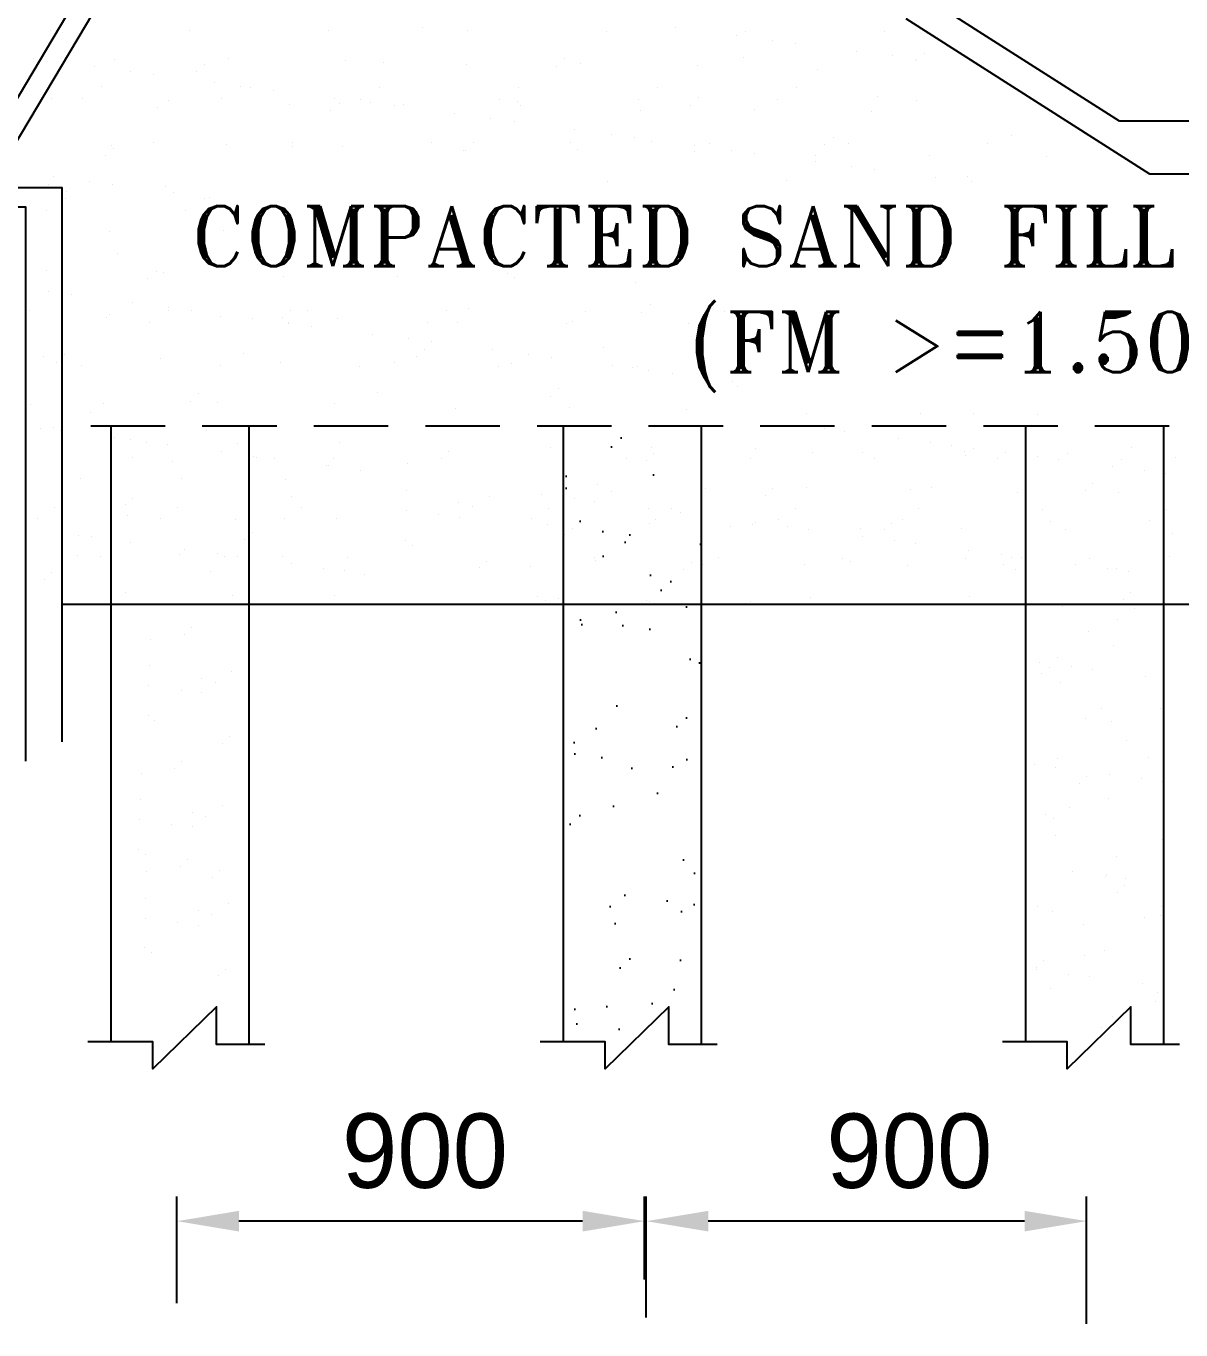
# Model space of a CAD drawing. Extents: x -1206532 to 786809, y -4288605 to 172932.
# Drawn here: x 430381 to 435039, y -4246731 to -4241471 of the extents above; entities that cross this region are included whole.
import ezdxf

# ---------------------------------------------------------------- set-up
doc = ezdxf.new("R2010")
doc.units = 0
doc.header["$LTSCALE"] = 300
doc.header["$MEASUREMENT"] = 0
doc.linetypes.add('DASHED', pattern=[0.75, 0.5, -0.25])
doc.layers.get('DEFPOINTS').update_dxf_attribs({"linetype": 'CONTINUOUS'})
doc.layers.add('LINE', color=7, linetype='CONTINUOUS')
doc.styles.add('BIG', font='ROMANT.SHX')
doc.dimstyles.new('3', dxfattribs={"dimtxt": 225, "dimasz": 350, "dimexe": 100, "dimexo": 25, "dimgap": 9, "dimtad": 0, "dimdec": 0, "dimzin": 0, "dimdsep": 46, "dimtxsty": 'Standard', "dimcen": 0, "dimclrd": 5, "dimclre": 6, "dimclrt": 1, "dimadec": 0, "dimazin": 0, "dimtfac": 1, "dimtdec": 0, "dimtofl": 0, "dimtmove": 2, "dimatfit": 3, "dimfxl": 1, "dimtolj": 1, "dimtzin": 0, "dimarcsym": 0})

# ---------------------------------------------------------------- blocks, each defined once
blk = doc.blocks.new('*D140')
at = {"layer": 'DEFPOINTS', "color": 0, "lineweight": 30}
for p in [(432882.5, -4246292.6), (432882.5, -4246706.9), (434658, -4246731.4)]:
    blk.add_point(p, dxfattribs=at)
at = {"layer": 'LINE', "color": 0, "lineweight": -2}
for p, q in [((432882.5, -4246681.9), (432882.5, -4246192.6)), ((434658, -4246706.4), (434658, -4246192.6)), ((434408, -4246292.6), (433132.5, -4246292.6))]:
    blk.add_line(p, q, dxfattribs=at)
at = {"layer": 'LINE', "color": 0, "lineweight": 30}
for points in [[(433132.5, -4246251), (433132.5, -4246334.3), (432882.5, -4246292.6)], [(434408, -4246251), (434408, -4246334.3), (434658, -4246292.6)]]:
    blk.add_solid(points, dxfattribs=at)
at = {"layer": 'LINE', "color": 0, "insert": (433943.5, -4246010.6), "char_height": 300, "attachment_point": 5}
blk.add_mtext('\\A1;900', dxfattribs=at)
blk = doc.blocks.new('*D142')
at = {"layer": 'DEFPOINTS', "color": 0, "lineweight": 30}
for p in [(430989.7, -4246292.6), (432875.6, -4246553.1), (430989.7, -4246648.1)]:
    blk.add_point(p, dxfattribs=at)
at = {"layer": 'LINE', "color": 0, "lineweight": -2}
for p, q in [((430989.7, -4246623.1), (430989.7, -4246192.6)), ((432875.6, -4246528.1), (432875.6, -4246192.6)), ((432625.6, -4246292.6), (431239.7, -4246292.6))]:
    blk.add_line(p, q, dxfattribs=at)
at = {"layer": 'LINE', "color": 0, "lineweight": 30}
for points in [[(431239.7, -4246251), (431239.7, -4246334.3), (430989.7, -4246292.6)], [(432625.6, -4246251), (432625.6, -4246334.3), (432875.6, -4246292.6)]]:
    blk.add_solid(points, dxfattribs=at)
at = {"layer": 'LINE', "color": 0, "insert": (431989.9, -4246010.4), "char_height": 300, "attachment_point": 5}
blk.add_mtext('\\A1;900', dxfattribs=at)

msp = doc.modelspace()

# ---------------------------------------------------------------- hatches: boundary and pattern name
at = {"layer": 'LINE'}
h = msp.add_hatch(dxfattribs=at)
h.set_pattern_fill('AR-SAND', color=256, scale=210, style=0)
h.set_pattern_definition([(142.5, (415391.13, -4002536.6), (13.2286, 404.633), [0, -319.2, 0, -357, 0, -341.25]), (172.5, (415391.13, -4002536.6), (-371.6531, 592.6507), [0, -172.2, 0, -287.7, 0, -110.25]), (212.5, (415649.43, -4002536.6), (-653.9698, 1.1884), [0, -105, 0, -378, 0, -493.5]), (222.5, (415649.43, -4002536.6), (-631.2866, 184.3119), [0, -52.5, 0, -247.8, 0, -283.5])])
h.paths.add_polyline_path([(432547.894, -4243110.022), (433104.185, -4243110.022), (433104.185, -4243830.022), (432547.894, -4243830.022)])
h = msp.add_hatch(dxfattribs=at)
h.set_pattern_fill('AR-SAND', color=256, scale=210, style=0)
h.set_pattern_definition([(142.5, (825934.24, -3851971.6), (13.2286, 404.633), [0, -319.2, 0, -357, 0, -341.25]), (172.5, (825934.24, -3851971.6), (-371.6531, 592.65067), [0, -172.2, 0, -287.7, 0, -110.25]), (212.5, (826192.54, -3851971.6), (-653.9698, 1.1884), [0, -105, 0, -378, 0, -493.5]), (222.5, (826192.54, -3851971.6), (-631.2866, 184.31187), [0, -52.5, 0, -247.8, 0, -283.5])])
h.paths.add_polyline_path([(433104.185, -4245299.955), (432827.813, -4245569.498), (432547.894, -4245569.498), (432547.894, -4243830.022), (433104.185, -4243830.022)])

# ---------------------------------------------------------------- linework, layer by layer
for p, q in [((434790.942, -4241854.178), (433809.213, -4241228.784)), ((434912.874, -4242068.178), (433930.368, -4241442.288)), ((430480.424, -4241487.18), (430480.424, -4241487.18)), ((430528.24, -4241497.457), (430528.24, -4241497.457)), ((431040.97, -4241488.199), (431040.97, -4241488.199)), ((431601.515, -4241489.217), (431601.515, -4241489.217)), ((431979.38, -4241475.355), (431979.38, -4241475.355)), ((432162.061, -4241490.236), (432162.061, -4241490.236)), ((432722.606, -4241491.255), (432722.606, -4241491.255)), ((432999.99, -4241476.399), (432999.99, -4241476.399)), ((433283.152, -4241492.273), (433283.152, -4241492.273)), ((433843.697, -4241493.292), (433843.697, -4241493.292)), ((433244.48, -4241508.586), (433244.48, -4241508.586)), ((433390.818, -4241527.852), (433390.818, -4241527.852)), ((433484.509, -4241540.187), (433484.509, -4241540.187)), ((430411.435, -4241601.656), (430411.435, -4241601.656)), ((431199.439, -4241602.311), (431199.439, -4241602.311)), ((432553.66, -4241602.935), (432553.66, -4241602.935)), ((433273.921, -4241596.748), (433273.921, -4241596.748)), ((433728.999, -4241572.374), (433728.999, -4241572.374)), ((433875.337, -4241591.64), (433875.337, -4241591.64)), ((434004.799, -4241580.833), (434004.799, -4241580.833)), ((430655.926, -4241633.844), (430655.926, -4241633.844)), ((430738.983, -4241604.519), (430738.983, -4241604.519)), ((430802.263, -4241653.109), (430802.263, -4241653.109)), ((431069.343, -4241655.439), (431069.343, -4241655.439)), ((431102.521, -4241625.037), (431102.521, -4241625.037)), ((431670.606, -4241608.321), (431670.606, -4241608.321)), ((431822.782, -4241618.851), (431822.782, -4241618.851)), ((432520.482, -4241633.337), (432520.482, -4241633.337)), ((432617.223, -4241623.628), (432617.223, -4241623.628)), ((433088.389, -4241629.638), (433088.389, -4241629.638)), ((433574.55, -4241647.153), (433574.55, -4241647.153)), ((433969.028, -4241603.975), (433969.028, -4241603.975)), ((433971.622, -4241611.235), (433971.622, -4241611.235)), ((430895.954, -4241665.444), (430895.954, -4241665.444)), ((431140.445, -4241697.632), (431140.445, -4241697.632)), ((430684.215, -4241715.477), (430684.215, -4241715.477)), ((431244.761, -4241716.495), (431244.761, -4241716.495)), ((431286.782, -4241716.898), (431286.782, -4241716.898)), ((431380.473, -4241729.232), (431380.473, -4241729.232)), ((431624.964, -4241761.42), (431624.964, -4241761.42)), ((431805.306, -4241717.514), (431805.306, -4241717.514)), ((432926.397, -4241719.551), (432926.397, -4241719.551)), ((433094.763, -4241760.917), (433094.763, -4241760.917)), ((433486.943, -4241720.57), (433486.943, -4241720.57)), ((433815.024, -4241754.73), (433815.024, -4241754.73)), ((430484.878, -4241765.067), (430484.878, -4241765.067)), ((430608.31, -4241763.833), (430608.31, -4241763.833)), ((430912.746, -4241798.934), (430912.746, -4241798.934)), ((430956.045, -4241771.076), (430956.045, -4241771.076)), ((431168.855, -4241764.852), (431168.855, -4241764.852)), ((431442.205, -4241788.592), (431442.205, -4241788.592)), ((431610.446, -4241813.421), (431610.446, -4241813.421)), ((431643.624, -4241783.019), (431643.624, -4241783.019)), ((431729.401, -4241765.871), (431729.401, -4241765.871)), ((431771.301, -4241780.686), (431771.301, -4241780.686)), ((431864.993, -4241793.02), (431864.993, -4241793.02)), ((431902.662, -4241786.383), (431902.662, -4241786.383)), ((432850.492, -4241767.908), (432850.492, -4241767.908)), ((432859.989, -4241809.909), (432859.989, -4241809.909)), ((433061.585, -4241791.318), (433061.585, -4241791.318)), ((433320.445, -4241807.7), (433320.445, -4241807.7)), ((433411.037, -4241768.927), (433411.037, -4241768.927)), ((433791.611, -4241813.71), (433791.611, -4241813.71)), ((433971.583, -4241769.945), (433971.583, -4241769.945)), ((432255.82, -4241844.474), (432255.82, -4241844.474)), ((432349.512, -4241856.809), (432349.512, -4241856.809)), ((436866.768, -4241854.178), (434790.942, -4241854.178)), ((432594.002, -4241888.996), (432594.002, -4241888.996)), ((432740.339, -4241908.262), (432740.339, -4241908.262)), ((433635.865, -4241918.898), (433635.865, -4241918.898)), ((434356.127, -4241912.712), (434356.127, -4241912.712)), ((430727.644, -4241951.348), (430727.644, -4241951.348)), ((430733.587, -4241963.103), (430733.587, -4241963.103)), ((430895.596, -4241938.937), (430895.596, -4241938.937)), ((431188.1, -4241949.139), (431188.1, -4241949.139)), ((431453.848, -4241956.916), (431453.848, -4241956.916)), ((431456.142, -4241939.956), (431456.142, -4241939.956)), ((431659.267, -4241955.149), (431659.267, -4241955.149)), ((432016.688, -4241940.974), (432016.688, -4241940.974)), ((432151.549, -4241971.402), (432151.549, -4241971.402)), ((432184.726, -4241941.001), (432184.726, -4241941.001)), ((432577.233, -4241941.993), (432577.233, -4241941.993)), ((432605.884, -4241970.456), (432605.884, -4241970.456)), ((432834.031, -4241920.597), (432834.031, -4241920.597)), ((432904.987, -4241934.814), (432904.987, -4241934.814)), ((433078.521, -4241952.784), (433078.521, -4241952.784)), ((433137.779, -4241943.012), (433137.779, -4241943.012)), ((433602.688, -4241949.3), (433602.688, -4241949.3)), ((433698.324, -4241944.03), (433698.324, -4241944.03)), ((434258.87, -4241945.049), (434258.87, -4241945.049)), ((430700.41, -4241993.504), (430700.41, -4241993.504)), ((432145.428, -4241972.664), (432145.428, -4241972.664)), ((433077.05, -4241976.466), (433077.05, -4241976.466)), ((433224.858, -4241972.05), (433224.858, -4241972.05)), ((433318.55, -4241984.385), (433318.55, -4241984.385)), ((433563.04, -4242016.573), (433563.04, -4242016.573)), ((433563.211, -4241993.981), (433563.211, -4241993.981)), ((434023.667, -4241991.773), (434023.667, -4241991.773)), ((434494.833, -4241997.783), (434494.833, -4241997.783)), ((433709.377, -4242035.838), (433709.377, -4242035.838)), ((433803.069, -4242048.173), (433803.069, -4242048.173)), ((434176.968, -4242076.88), (434176.968, -4242076.88)), ((434897.229, -4242070.693), (434897.229, -4242070.693)), ((436866.768, -4242068.178), (434912.874, -4242068.178)), ((430473.539, -4242111.895), (430473.539, -4242111.895)), ((430489.966, -4242078.042), (430489.966, -4242078.042)), ((430636.304, -4242097.308), (430636.304, -4242097.308)), ((430729.995, -4242109.642), (430729.995, -4242109.642)), ((430944.706, -4242117.905), (430944.706, -4242117.905)), ((432725.829, -4242098.982), (432725.829, -4242098.982)), ((433446.09, -4242092.795), (433446.09, -4242092.795)), ((434047.559, -4242080.361), (434047.559, -4242080.361)), ((434193.897, -4242099.626), (434193.897, -4242099.626)), ((430538.842, -4242166.215), (430538.842, -4242166.215)), ((430543.812, -4242137), (430543.812, -4242137)), ((430974.485, -4242141.83), (430974.485, -4242141.83)), ((431099.387, -4242167.234), (431099.387, -4242167.234)), ((431120.823, -4242161.096), (431120.823, -4242161.096)), ((430462.937, -4242214.572), (430462.937, -4242214.572)), ((431023.482, -4242215.591), (431023.482, -4242215.591)), ((430716.306, -4242298.176), (430716.306, -4242298.176)), ((431084.915, -4242294.981), (431084.915, -4242294.981)), ((431176.762, -4242295.967), (431176.762, -4242295.967)), ((430750.223, -4242389.676), (430750.223, -4242389.676)), ((430462.201, -4242458.723), (430462.201, -4242458.723)), ((430872.579, -4242489.551), (430872.579, -4242489.551)), ((430905.756, -4242459.15), (430905.756, -4242459.15)), ((430933.367, -4242464.733), (430933.367, -4242464.733)), ((431419.528, -4242482.248), (431419.528, -4242482.248)), ((431879.984, -4242480.04), (431879.984, -4242480.04)), ((432323.718, -4242467.449), (432323.718, -4242467.449)), ((432351.15, -4242486.05), (432351.15, -4242486.05)), ((430470.344, -4242541.506), (430470.344, -4242541.506)), ((432837.311, -4242503.565), (432837.311, -4242503.565)), ((430564.036, -4242553.84), (430564.036, -4242553.84)), ((430808.526, -4242586.028), (430808.526, -4242586.028)), ((432897.998, -4242595.029), (432897.998, -4242595.029)), ((430393.469, -4242616.953), (430393.469, -4242616.953)), ((430704.967, -4242645.004), (430704.967, -4242645.004)), ((430715.981, -4242633.047), (430715.981, -4242633.047)), ((430954.014, -4242617.972), (430954.014, -4242617.972)), ((430954.863, -4242605.294), (430954.863, -4242605.294)), ((431048.555, -4242617.629), (431048.555, -4242617.629)), ((431165.423, -4242642.796), (431165.423, -4242642.796)), ((431293.045, -4242649.816), (431293.045, -4242649.816)), ((431413.682, -4242647.533), (431413.682, -4242647.533)), ((431446.859, -4242617.131), (431446.859, -4242617.131)), ((431514.56, -4242618.991), (431514.56, -4242618.991)), ((431636.589, -4242648.806), (431636.589, -4242648.806)), ((432075.105, -4242620.009), (432075.105, -4242620.009)), ((432167.12, -4242610.944), (432167.12, -4242610.944)), ((432635.651, -4242621.028), (432635.651, -4242621.028)), ((432864.821, -4242625.431), (432864.821, -4242625.431)), ((433196.196, -4242622.046), (433196.196, -4242622.046)), ((430878.109, -4242666.329), (430878.109, -4242666.329)), ((431438.655, -4242667.348), (431438.655, -4242667.348)), ((431439.382, -4242669.082), (431439.382, -4242669.082)), ((431533.074, -4242681.417), (431533.074, -4242681.417)), ((431999.2, -4242668.366), (431999.2, -4242668.366)), ((432122.75, -4242666.321), (432122.75, -4242666.321)), ((432559.746, -4242669.385), (432559.746, -4242669.385)), ((432583.206, -4242664.113), (432583.206, -4242664.113)), ((433054.373, -4242670.122), (433054.373, -4242670.122)), ((433120.291, -4242670.403), (433120.291, -4242670.403)), ((431777.564, -4242713.604), (431777.564, -4242713.604)), ((431923.902, -4242732.87), (431923.902, -4242732.87)), ((432017.593, -4242745.205), (432017.593, -4242745.205)), ((430450.862, -4242805.551), (430450.862, -4242805.551)), ((430536.823, -4242797.215), (430536.823, -4242797.215)), ((430922.028, -4242811.561), (430922.028, -4242811.561)), ((431257.084, -4242791.028), (431257.084, -4242791.028)), ((431954.784, -4242805.514), (431954.784, -4242805.514)), ((431987.962, -4242775.113), (431987.962, -4242775.113)), ((432262.083, -4242777.393), (432262.083, -4242777.393)), ((432408.421, -4242796.658), (432408.421, -4242796.658)), ((432502.112, -4242808.993), (432502.112, -4242808.993)), ((432708.223, -4242768.926), (432708.223, -4242768.926)), ((430503.645, -4242827.617), (430503.645, -4242827.617)), ((430604.85, -4242840.414), (430604.85, -4242840.414)), ((431165.396, -4242841.433), (431165.396, -4242841.433)), ((431408.189, -4242829.077), (431408.189, -4242829.077)), ((431725.941, -4242842.451), (431725.941, -4242842.451)), ((431868.645, -4242826.868), (431868.645, -4242826.868)), ((432286.487, -4242843.47), (432286.487, -4242843.47)), ((432339.811, -4242832.878), (432339.811, -4242832.878)), ((432746.602, -4242841.181), (432746.602, -4242841.181)), ((432825.972, -4242850.394), (432825.972, -4242850.394)), ((432847.032, -4242844.488), (432847.032, -4242844.488)), ((432892.94, -4242860.446), (432892.94, -4242860.446)), ((432986.631, -4242872.781), (432986.631, -4242872.781)), ((433231.122, -4242904.969), (433231.122, -4242904.969)), ((431077.926, -4242955.197), (431077.926, -4242955.197)), ((431798.187, -4242949.01), (431798.187, -4242949.01)), ((432495.887, -4242963.496), (432495.887, -4242963.496)), ((432529.065, -4242933.095), (432529.065, -4242933.095)), ((433249.326, -4242926.908), (433249.326, -4242926.908)), ((430398.076, -4242998.039), (430398.076, -4242998.039)), ((430693.628, -4242991.832), (430693.628, -4242991.832)), ((431044.748, -4242985.598), (431044.748, -4242985.598)), ((431154.084, -4242989.624), (431154.084, -4242989.624)), ((431625.25, -4242995.634), (431625.25, -4242995.634)), ((432111.411, -4243013.149), (432111.411, -4243013.149)), ((432571.867, -4243010.941), (432571.867, -4243010.941)), ((433043.034, -4243016.951), (433043.034, -4243016.951)), ((430642.567, -4243030.226), (430642.567, -4243030.226)), ((433529.195, -4243034.466), (433529.195, -4243034.466)), ((433989.651, -4243032.258), (433989.651, -4243032.258)), ((434200.16, -4243032.545), (434200.16, -4243032.545)), ((434460.817, -4243038.268), (434460.817, -4243038.268)), ((430437.589, -4243092.632), (430437.589, -4243092.632)), ((430490.331, -4243089.047), (430490.331, -4243089.047)), ((430520.87, -4243103.596), (430520.87, -4243103.596)), ((430723.464, -4243084.822), (430723.464, -4245569.498)), ((431110.509, -4243101.923), (431110.509, -4243101.923)), ((431279.756, -4243084.822), (431279.756, -4245580.235)), ((432547.894, -4243084.822), (432547.894, -4245569.498)), ((433104.185, -4243084.822), (433104.185, -4245580.235)), ((433599.893, -4243094.693), (433599.893, -4243094.693)), ((433683.175, -4243105.657), (433683.175, -4243105.657)), ((434411.62, -4243084.822), (434411.62, -4245569.498)), ((434967.911, -4243084.822), (434967.911, -4245580.235)), ((430383.106, -4243132.353), (430383.106, -4243132.353)), ((430738.195, -4243132.207), (430738.195, -4243132.207)), ((430801.921, -4243137.695), (430801.921, -4243137.695)), ((430868.272, -4243149.332), (430868.272, -4243149.332)), ((430951.554, -4243160.297), (430951.554, -4243160.297)), ((431234.064, -4243153.264), (431234.064, -4243153.264)), ((431643.358, -4243151.301), (431643.358, -4243151.301)), ((432494.315, -4243172.213), (432494.315, -4243172.213)), ((432903.61, -4243170.25), (432903.61, -4243170.25)), ((433322.424, -4243175.592), (433322.424, -4243175.592)), ((433900.499, -4243134.269), (433900.499, -4243134.269)), ((434030.577, -4243151.394), (434030.577, -4243151.394)), ((434113.858, -4243162.358), (434113.858, -4243162.358)), ((434200.784, -4243176.035), (434200.784, -4243176.035)), ((434841.016, -4243170.536), (434841.016, -4243170.536)), ((430811.589, -4243210.994), (430811.589, -4243210.994)), ((430971.312, -4243229.475), (430971.312, -4243229.475)), ((431168.878, -4243188.908), (431168.878, -4243188.908)), ((431298.956, -4243206.033), (431298.956, -4243206.033)), ((431309.852, -4243211.9), (431309.852, -4243211.9)), ((431382.237, -4243216.997), (431382.237, -4243216.997)), ((431620.981, -4243215.328), (431620.981, -4243215.328)), ((432055.636, -4243216.291), (432055.636, -4243216.291)), ((432085.127, -4243189.267), (432085.127, -4243189.267)), ((432804.64, -4243214.616), (432804.64, -4243214.616)), ((432881.391, -4243222.705), (432881.391, -4243222.705)), ((432910.882, -4243195.682), (432910.882, -4243195.682)), ((433302.902, -4243215.522), (433302.902, -4243215.522)), ((433551.114, -4243190.182), (433551.114, -4243190.182)), ((433754.567, -4243191.161), (433754.567, -4243191.161)), ((433801.165, -4243216.427), (433801.165, -4243216.427)), ((434163.862, -4243189.198), (434163.862, -4243189.198)), ((434171.293, -4243203.059), (434171.293, -4243203.059)), ((434299.428, -4243217.333), (434299.428, -4243217.333)), ((434331.183, -4243190.969), (434331.183, -4243190.969)), ((434461.261, -4243208.094), (434461.261, -4243208.094)), ((434544.542, -4243219.058), (434544.542, -4243219.058)), ((434582.676, -4243194.54), (434582.676, -4243194.54)), ((434797.691, -4243218.238), (434797.691, -4243218.238)), ((435014.819, -4243210.109), (435014.819, -4243210.109)), ((431591.49, -4243242.352), (431591.49, -4243242.352)), ((431599.562, -4243245.608), (431599.562, -4243245.608)), ((431729.639, -4243262.734), (431729.639, -4243262.734)), ((431920.803, -4243236.66), (431920.803, -4243236.66)), ((434761.867, -4243247.67), (434761.867, -4243247.67)), ((434891.944, -4243264.795), (434891.944, -4243264.795)), ((434975.226, -4243275.759), (434975.226, -4243275.759)), ((430598.898, -4243297.936), (430598.898, -4243297.936)), ((431008.192, -4243295.973), (431008.192, -4243295.973)), ((431427.007, -4243301.315), (431427.007, -4243301.315)), ((432687.259, -4243320.263), (432687.259, -4243320.263)), ((433119.402, -4243335.833), (433119.402, -4243335.833)), ((433391.863, -4243336.11), (433391.863, -4243336.11)), ((433528.696, -4243333.87), (433528.696, -4243333.87)), ((433947.511, -4243339.212), (433947.511, -4243339.212)), ((434032.095, -4243330.61), (434032.095, -4243330.61)), ((434681.764, -4243316.463), (434681.764, -4243316.463)), ((430812.06, -4243375.402), (430812.06, -4243375.402)), ((431452.292, -4243369.903), (431452.292, -4243369.903)), ((431916.438, -4243343.842), (431916.438, -4243343.842)), ((432248.521, -4243367.312), (432248.521, -4243367.312)), ((432460.929, -4243359.01), (432460.929, -4243359.01)), ((432591.007, -4243376.135), (432591.007, -4243376.135)), ((432674.288, -4243387.099), (432674.288, -4243387.099)), ((432742.193, -4243350.257), (432742.193, -4243350.257)), ((433362.371, -4243363.133), (433362.371, -4243363.133)), ((434379.654, -4243354.781), (434379.654, -4243354.781)), ((434652.273, -4243343.487), (434652.273, -4243343.487)), ((434788.948, -4243352.818), (434788.948, -4243352.818)), ((430494.474, -4243413.019), (430494.474, -4243413.019)), ((430782.569, -4243402.426), (430782.569, -4243402.426)), ((430992.736, -4243413.925), (430992.736, -4243413.925)), ((431490.999, -4243414.83), (431490.999, -4243414.83)), ((431914.039, -4243424.642), (431914.039, -4243424.642)), ((432044.116, -4243441.767), (432044.116, -4243441.767)), ((432127.074, -4243394.938), (432127.074, -4243394.938)), ((432181.05, -4243410.296), (432181.05, -4243410.296)), ((432487.525, -4243416.641), (432487.525, -4243416.641)), ((432891.613, -4243415.71), (432891.613, -4243415.71)), ((432985.787, -4243417.546), (432985.787, -4243417.546)), ((433021.69, -4243432.835), (433021.69, -4243432.835)), ((433104.972, -4243443.799), (433104.972, -4243443.799)), ((433484.05, -4243418.452), (433484.05, -4243418.452)), ((433982.313, -4243419.357), (433982.313, -4243419.357)), ((434480.575, -4243420.263), (434480.575, -4243420.263)), ((434978.838, -4243421.168), (434978.838, -4243421.168)), ((430427.002, -4243456.003), (430427.002, -4243456.003)), ((430791.842, -4243445.987), (430791.842, -4243445.987)), ((430925.265, -4243456.909), (430925.265, -4243456.909)), ((431223.985, -4243461.556), (431223.985, -4243461.556)), ((431423.528, -4243457.814), (431423.528, -4243457.814)), ((431633.279, -4243459.593), (431633.279, -4243459.593)), ((432127.398, -4243452.732), (432127.398, -4243452.732)), ((432420.053, -4243459.625), (432420.053, -4243459.625)), ((432484.236, -4243480.504), (432484.236, -4243480.504)), ((432582.941, -4243496.184), (432582.941, -4243496.184)), ((432893.531, -4243478.541), (432893.531, -4243478.541)), ((432918.316, -4243460.53), (432918.316, -4243460.53)), ((433223.173, -4243490.685), (433223.173, -4243490.685)), ((433312.345, -4243483.883), (433312.345, -4243483.883)), ((433322.296, -4243472.411), (433322.296, -4243472.411)), ((433416.579, -4243461.436), (433416.579, -4243461.436)), ((433452.374, -4243489.536), (433452.374, -4243489.536)), ((433872.843, -4243476.538), (433872.843, -4243476.538)), ((433914.841, -4243462.341), (433914.841, -4243462.341)), ((434413.104, -4243463.247), (434413.104, -4243463.247)), ((434513.075, -4243471.038), (434513.075, -4243471.038)), ((434911.367, -4243464.152), (434911.367, -4243464.152)), ((430590.675, -4243527.05), (430590.675, -4243527.05)), ((430643.371, -4243529.977), (430643.371, -4243529.977)), ((430720.753, -4243544.175), (430720.753, -4243544.175)), ((431263.549, -4243542.854), (431263.549, -4243542.854)), ((431293.04, -4243515.83), (431293.04, -4243515.83)), ((431910.724, -4243544.951), (431910.724, -4243544.951)), ((432553.45, -4243523.208), (432553.45, -4243523.208)), ((433535.655, -4243500.5), (433535.655, -4243500.5)), ((433744.488, -4243499.453), (433744.488, -4243499.453)), ((433752.98, -4243529.111), (433752.98, -4243529.111)), ((433843.352, -4243503.561), (433843.352, -4243503.561)), ((433883.058, -4243546.236), (433883.058, -4243546.236)), ((434153.783, -4243497.49), (434153.783, -4243497.49)), ((434572.597, -4243502.832), (434572.597, -4243502.832)), ((435004.74, -4243518.401), (435004.74, -4243518.401)), ((430804.034, -4243555.139), (430804.034, -4243555.139)), ((431021.359, -4243583.751), (431021.359, -4243583.751)), ((431151.436, -4243600.876), (431151.436, -4243600.876)), ((431938.153, -4243565.038), (431938.153, -4243565.038)), ((433966.339, -4243557.201), (433966.339, -4243557.201)), ((434183.664, -4243585.812), (434183.664, -4243585.812)), ((430588.819, -4243606.228), (430588.819, -4243606.228)), ((430682.368, -4243611.651), (430682.368, -4243611.651)), ((430998.114, -4243604.265), (430998.114, -4243604.265)), ((431180.631, -4243612.556), (431180.631, -4243612.556)), ((431234.718, -4243611.84), (431234.718, -4243611.84)), ((431416.928, -4243609.607), (431416.928, -4243609.607)), ((431452.043, -4243640.451), (431452.043, -4243640.451)), ((431678.894, -4243613.462), (431678.894, -4243613.462)), ((432238.166, -4243630.198), (432238.166, -4243630.198)), ((432414.252, -4243650.759), (432414.252, -4243650.759)), ((432675.419, -4243615.273), (432675.419, -4243615.273)), ((432677.18, -4243628.555), (432677.18, -4243628.555)), ((433063.922, -4243636.612), (433063.922, -4243636.612)), ((433109.323, -4243644.125), (433109.323, -4243644.125)), ((433173.682, -4243616.178), (433173.682, -4243616.178)), ((433518.617, -4243642.161), (433518.617, -4243642.161)), ((433671.945, -4243617.084), (433671.945, -4243617.084)), ((433704.154, -4243631.113), (433704.154, -4243631.113)), ((433937.432, -4243647.504), (433937.432, -4243647.504)), ((434170.207, -4243617.989), (434170.207, -4243617.989)), ((434313.741, -4243602.937), (434313.741, -4243602.937)), ((434324.332, -4243643.989), (434324.332, -4243643.989)), ((434353.823, -4243616.966), (434353.823, -4243616.966)), ((434397.023, -4243613.901), (434397.023, -4243613.901)), ((434614.347, -4243642.513), (434614.347, -4243642.513)), ((434668.47, -4243618.894), (434668.47, -4243618.894)), ((434994.055, -4243611.466), (434994.055, -4243611.466)), ((430454.628, -4243702.929), (430454.628, -4243702.929)), ((430484.119, -4243675.905), (430484.119, -4243675.905)), ((431124.351, -4243670.406), (431124.351, -4243670.406)), ((431582.12, -4243657.576), (431582.12, -4243657.576)), ((431665.401, -4243668.541), (431665.401, -4243668.541)), ((431744.529, -4243683.282), (431744.529, -4243683.282)), ((432208.675, -4243657.221), (432208.675, -4243657.221)), ((433034.43, -4243663.636), (433034.43, -4243663.636)), ((434369.575, -4243663.073), (434369.575, -4243663.073)), ((434744.425, -4243659.638), (434744.425, -4243659.638)), ((434778.869, -4243661.11), (434778.869, -4243661.11)), ((434827.706, -4243670.602), (434827.706, -4243670.602)), ((430781.763, -4243754.279), (430781.763, -4243754.279)), ((434834.803, -4243757.394), (434834.803, -4243757.394)), ((435551.052, -4243804.822), (430525.426, -4243804.822)), ((431213.906, -4243769.848), (431213.906, -4243769.848)), ((431623.2, -4243767.885), (431623.2, -4243767.885)), ((432443.487, -4243770.977), (432443.487, -4243770.977)), ((432474.157, -4243788.796), (432474.157, -4243788.796)), ((432526.769, -4243781.942), (432526.769, -4243781.942)), ((432883.452, -4243786.833), (432883.452, -4243786.833)), ((432895.233, -4243791.187), (432895.233, -4243791.187)), ((433302.266, -4243792.175), (433302.266, -4243792.175)), ((433515.411, -4243804.064), (433515.411, -4243804.064)), ((433544.902, -4243777.04), (433544.902, -4243777.04)), ((434185.134, -4243771.541), (434185.134, -4243771.541)), ((434562.518, -4243811.124), (434562.518, -4243811.124)), ((434805.312, -4243784.418), (434805.312, -4243784.418)), ((434782.146, -4243864.808), (434782.146, -4243864.808)), ((434849.617, -4243821.825), (434849.617, -4243821.825)), ((431047.953, -4243897.737), (431047.953, -4243897.737)), ((434666.114, -4243911.969), (434666.114, -4243911.969)), ((430883.628, -4243945.129), (430883.628, -4243945.129)), ((431018.461, -4243924.76), (431018.461, -4243924.76)), ((434768.79, -4243969.402), (434768.79, -4243969.402)), ((434539.249, -4244019.551), (434539.249, -4244019.551)), ((430879.264, -4244052.312), (430879.264, -4244052.312)), ((431211.347, -4244075.782), (431211.347, -4244075.782)), ((434466.828, -4244037.355), (434466.828, -4244037.355)), ((434506.862, -4244057.896), (434506.862, -4244057.896)), ((434596.906, -4244054.48), (434596.906, -4244054.48)), ((434680.187, -4244065.445), (434680.187, -4244065.445)), ((431089.9, -4244103.407), (431089.9, -4244103.407)), ((431143.876, -4244118.766), (431143.876, -4244118.766)), ((434477.371, -4244084.92), (434477.371, -4244084.92)), ((434552.439, -4244119.415), (434552.439, -4244119.415)), ((434897.512, -4244094.056), (434897.512, -4244094.056)), ((430876.865, -4244133.112), (430876.865, -4244133.112)), ((431006.942, -4244150.237), (431006.942, -4244150.237)), ((431090.224, -4244161.201), (431090.224, -4244161.201)), ((434720.397, -4244222.481), (434720.397, -4244222.481)), ((434958.352, -4244225.348), (434958.352, -4244225.348)), ((430873.55, -4244253.421), (430873.55, -4244253.421)), ((430900.979, -4244273.508), (430900.979, -4244273.508)), ((434652.926, -4244265.465), (434652.926, -4244265.465)), ((434758.711, -4244277.693), (434758.711, -4244277.693)), ((431200.992, -4244338.667), (431200.992, -4244338.667)), ((431171.501, -4244365.691), (431171.501, -4244365.691)), ((434819.154, -4244352.9), (434819.154, -4244352.9)), ((431009.82, -4244438.612), (431009.82, -4244438.612)), ((434542.36, -4244427.707), (434542.36, -4244427.707)), ((434908.292, -4244421.113), (434908.292, -4244421.113)), ((430845.496, -4244486.004), (430845.496, -4244486.004)), ((430980.329, -4244465.636), (430980.329, -4244465.636)), ((434449.386, -4244449.323), (434449.386, -4244449.323)), ((434532.668, -4244460.287), (434532.668, -4244460.287)), ((434749.992, -4244488.899), (434749.992, -4244488.899)), ((434630.411, -4244525.851), (434630.411, -4244525.851)), ((434659.902, -4244498.827), (434659.902, -4244498.827)), ((434880.07, -4244506.024), (434880.07, -4244506.024)), ((434963.351, -4244516.988), (434963.351, -4244516.988)), ((430841.131, -4244593.187), (430841.131, -4244593.187)), ((434748.632, -4244585.985), (434748.632, -4244585.985)), ((431051.767, -4244644.282), (431051.767, -4244644.282)), ((431173.214, -4244616.657), (431173.214, -4244616.657)), ((434491.213, -4244653.402), (434491.213, -4244653.402)), ((434591.176, -4244623.137), (434591.176, -4244623.137)), ((430838.732, -4244673.987), (430838.732, -4244673.987)), ((430968.81, -4244691.112), (430968.81, -4244691.112)), ((431052.091, -4244702.076), (431052.091, -4244702.076)), ((431105.743, -4244659.641), (431105.743, -4244659.641)), ((434523.705, -4244666.121), (434523.705, -4244666.121)), ((434532.281, -4244735.999), (434532.281, -4244735.999)), ((434964.424, -4244751.568), (434964.424, -4244751.568)), ((430835.417, -4244794.296), (430835.417, -4244794.296)), ((430862.846, -4244814.383), (430862.846, -4244814.383)), ((431003.209, -4244861.768), (431003.209, -4244861.768)), ((431032.7, -4244834.745), (431032.7, -4244834.745)), ((434779.071, -4244821.769), (434779.071, -4244821.769)), ((430868.376, -4244882.137), (430868.376, -4244882.137)), ((431133.368, -4244906.566), (431133.368, -4244906.566)), ((431162.859, -4244879.543), (431162.859, -4244879.543)), ((434602.473, -4244883.741), (434602.473, -4244883.741)), ((434732.551, -4244900.867), (434732.551, -4244900.867)), ((434738.553, -4244894.277), (434738.553, -4244894.277)), ((434815.832, -4244911.831), (434815.832, -4244911.831)), ((434783.45, -4244966.781), (434783.45, -4244966.781)), ((434812.941, -4244939.758), (434812.941, -4244939.758)), ((430864.011, -4244989.32), (430864.011, -4244989.32)), ((431196.094, -4245012.79), (431196.094, -4245012.79)), ((430861.612, -4245070.12), (430861.612, -4245070.12)), ((431074.648, -4245040.415), (431074.648, -4245040.415)), ((431128.623, -4245055.774), (431128.623, -4245055.774)), ((434461.956, -4245023.794), (434461.956, -4245023.794)), ((434522.202, -4245044.291), (434522.202, -4245044.291)), ((434892.747, -4245067.683), (434892.747, -4245067.683)), ((434954.345, -4245059.86), (434954.345, -4245059.86)), ((434960.219, -4245024.699), (434960.219, -4245024.699)), ((430991.69, -4245087.245), (430991.69, -4245087.245)), ((431074.971, -4245098.209), (431074.971, -4245098.209)), ((434644.252, -4245094.333), (434644.252, -4245094.333)), ((430858.297, -4245190.429), (430858.297, -4245190.429)), ((430885.726, -4245210.516), (430885.726, -4245210.516)), ((434649.851, -4245222.425), (434649.851, -4245222.425)), ((434728.474, -4245202.569), (434728.474, -4245202.569)), ((431185.739, -4245275.675), (431185.739, -4245275.675)), ((434454.954, -4245278.584), (434454.954, -4245278.584)), ((434455.509, -4245267.284), (434455.509, -4245267.284)), ((434485, -4245240.26), (434485, -4245240.26)), ((431156.248, -4245302.699), (431156.248, -4245302.699)), ((434585.031, -4245295.709), (434585.031, -4245295.709)), ((434668.313, -4245306.674), (434668.313, -4245306.674)), ((434885.637, -4245335.285), (434885.637, -4245335.285)), ((434512.124, -4245352.583), (434512.124, -4245352.583)), ((434944.266, -4245368.152), (434944.266, -4245368.152)), ((434965.98, -4245380.688), (434965.98, -4245380.688)), ((434830.998, -4245425.355), (434830.998, -4245425.355)), ((434936.489, -4245407.712), (434936.489, -4245407.712)), ((434763.527, -4245468.339), (434763.527, -4245468.339)), ((434718.395, -4245510.861), (434718.395, -4245510.861))]:
    msp.add_line(p, q, dxfattribs=at)
at = {"layer": 'LINE', "lineweight": 13}
for p, q in [((432156.766, -4241625.836), (432156.766, -4241625.836)), ((432365.852, -4241718.532), (432365.852, -4241718.532)), ((432289.946, -4241766.889), (432289.946, -4241766.889)), ((432363.885, -4241776.832), (432363.885, -4241776.832)), ((432373.828, -4241792.393), (432373.828, -4241792.393)), ((432109.483, -4241825.208), (432109.483, -4241825.208))]:
    msp.add_line(p, q, dxfattribs=at)
at = {"layer": 'LINE', "linetype": 'DASHED', "ltscale": 2}
msp.add_line((439941.952, -4243084.822), (430525.426, -4243084.822), dxfattribs=at)
at = {"layer": 'LINE'}
for points in [[(430237.067, -4239356.697), (430238.943, -4241385.466), (430570.138, -4241385.466), (430084.151, -4242200.472), (430379.215, -4242200.472), (430379.215, -4244437.402)], [(430385.155, -4239356.623), (430385.155, -4241307.18), (430716.35, -4241307.18), (430230.363, -4242122.185), (430525.426, -4242122.185), (430525.426, -4244359.115)], [(431344.149, -4245580.235), (431148.754, -4245580.235), (431148.754, -4245427.72), (430892.293, -4245677.844), (430892.293, -4245569.498), (430630.616, -4245569.498)], [(433168.578, -4245580.235), (432973.183, -4245580.235), (432973.183, -4245427.72), (432716.722, -4245677.844), (432716.722, -4245569.498), (432455.045, -4245569.498)], [(435032.305, -4245580.235), (434836.909, -4245580.235), (434836.909, -4245427.72), (434580.448, -4245677.844), (434580.448, -4245569.498), (434318.771, -4245569.498)]]:
    msp.add_lwpolyline(points, dxfattribs=at)

# ---------------------------------------------------------------- texts
at = {"layer": 'LINE', "style": 'BIG'}
for s, p in [('COMPACTED SAND FILL', (431046.014, -4242440.3)), (' (FM >=1.50)', (432889.324, -4242867.07))]:
    msp.add_text(s, height=243, dxfattribs=at).set_placement(p)

# ---------------------------------------------------------------- dimensions: what is measured, and where the dimension line sits
at = {"layer": 'LINE'}
for base, p1, p2, picture, middle in [((430989.675, -4246292.619), (432875.613, -4246553.134), (430989.675, -4246648.07), '*D142', (431989.875, -4246010.378)), ((432882.488, -4246292.619), (434657.994, -4246731.431), (432882.488, -4246706.893), '*D140', (433943.54, -4246010.593))]:
    dim = msp.add_linear_dim(base=base, p1=p1, p2=p2, angle=180, text='900', dimstyle='3', override={"dimtxt": 300, "dimasz": 250, "dimclrd": 0, "dimclre": 0, "dimclrt": 0}, dxfattribs=at)
    dim.commit()
    dim.dimension.update_dxf_attribs({"geometry": picture, "text_midpoint": middle, "dimtype": 160})

doc.saveas('drawing.dxf')
